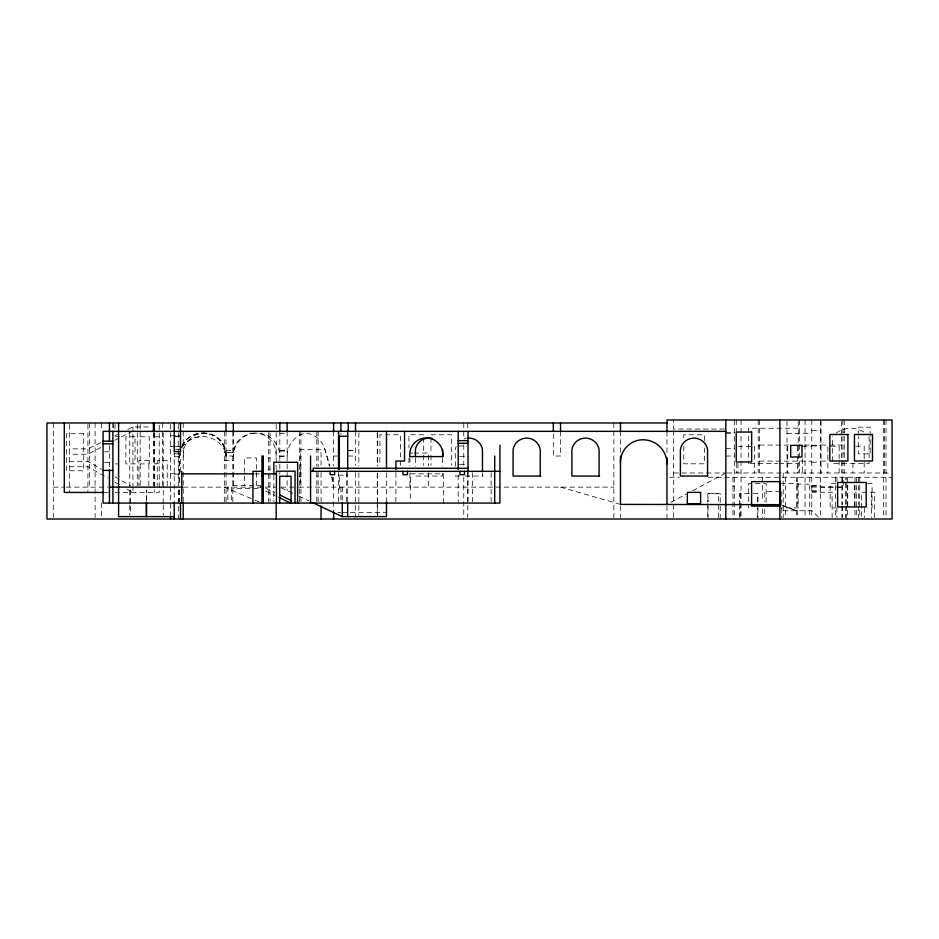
<?xml version="1.0" encoding="UTF-8"?>
<svg xmlns="http://www.w3.org/2000/svg" width="939" height="939" viewBox="0 0 939 939"><rect width="100%" height="100%" fill="white"/><g stroke="black" fill="none" stroke-linecap="round" stroke-linejoin="round"><path stroke-width="0.7" stroke-dasharray="4.7 3.52" d="M739.463 517.6L739.463 506.332M739.463 504.924L739.474 493.668L757.973 493.668L757.973 502.107M757.315 517.6L757.315 507.741M757.315 502.107L757.327 493.668M226.041 456.331L225.712 450.438A21.491 21.491 0 0 0 205.618 433.114M276.172 456.331L275.843 450.438A21.491 21.491 0 0 0 255.748 433.114M670.786 502.353L686.069 494.207M692.559 490.745L724.591 473.655M100.825 447.539L87.926 454.194L69.333 454.194M114.934 440.25L120.133 437.562M121.366 436.928L131.66 431.611M100.825 442.598L87.926 448.877L69.333 448.877M114.934 435.731L117.575 434.452M127.798 429.475L132.939 426.963L151.355 426.963M798.127 428.219L748.547 428.219L748.547 463.584M724.462 429.064L673.603 429.064L673.603 419.991M811.766 430.661L820.404 430.661M842.893 432.081L844.231 432.081M725.917 432.891L734.286 432.891M725.835 433.09L734.286 433.09M279.834 433.302L287.134 433.302M786.999 433.501L811.766 433.501M423.677 434.78L408.935 434.78L408.935 447.926M430.978 434.78L451.542 434.78L451.542 465.451M170.522 435.766L179.56 435.755M175.499 436.189L177.987 436.189M175.499 436.623L180.488 436.623M115.309 436.764L119.136 436.764M140.157 436.764L149.278 436.764L149.278 463.901L140.157 463.901M154.325 436.823L162.693 436.823M759.522 445.051L788.549 445.051M804.512 445.051L811.766 445.051M821.062 445.051L828.386 445.051M829.853 445.051L841.567 445.051M811.766 445.25L820.404 445.25M811.766 445.509L820.404 445.509M458.197 445.955L466.613 445.955M758.196 445.908L759.522 445.908M811.766 445.908L820.404 445.908M855.746 446.189L864.197 446.189L864.197 472.986M737.972 446.424L754.51 446.424L754.51 472.986M802.27 446.295L811.766 446.295M725.835 448.572L734.286 448.56M175.499 449.229L180.488 449.229M279.834 450.286L287.134 450.286M348.228 450.309L355.529 450.309M226.041 450.474L233.342 450.474M279.834 450.556L287.134 450.556M348.228 450.474L355.529 450.474M279.834 451.072L287.134 451.072M104.464 451.8L111.483 451.8M224.315 452.492L232.813 452.492L224.315 452.387M842.893 452.856L844.231 452.856M409.932 453.079L412.773 453.079M414.205 453.079L428.442 453.079L428.442 465.85M174.243 453.901L180.488 453.901M181.826 446.307A23.24 23.24 0 0 1 226.041 456.025L233.342 456.025M279.834 456.025L287.134 456.025M333.615 456.025L339.46 456.025M348.228 456.025L355.529 456.025M725.835 456.025L734.286 456.025M459.594 456.589L468.021 456.589M174.243 456.718L180.488 456.718M268.683 458.009L270.009 458.009M299.623 458.009L300.95 458.009M224.315 460.439L232.813 460.439M759.522 461.108L811.766 461.108M821.062 461.108L828.386 461.108M69.333 461.436L87.926 461.436L101.471 469.16M811.766 462.199L820.404 462.199M104.464 462.422L111.483 462.422M750.003 463.584L777.715 463.584M779.17 463.584L798.127 463.584M154.325 463.807L162.693 463.807M115.309 463.901L119.136 463.901M459.594 464.559L466.613 464.559M69.333 466.742L87.926 466.742L107.926 478.162M268.683 469.16L270.009 469.16M299.623 469.16L300.95 469.16M673.603 472.986L725.917 472.986M727.244 472.986L889.644 472.986M170.522 473.784L179.56 473.784M254.61 473.855L260.432 473.855M174.243 474.113L180.488 474.113L180.488 449.535M338.533 475.181L347.7 475.181M316.795 476.085L318.121 476.085M459.57 476.05L455.286 476.05L455.286 473.268M465.298 476.05L482.916 476.05M299.623 476.261L300.95 476.261M669.624 477.258L679.413 477.258M708.346 477.258L892.05 477.258M780.532 483.632L798.127 483.632L798.127 507.905L780.532 507.905M836.027 483.632L830.158 483.632L830.158 507.905L836.027 507.905M867.648 483.632L872.049 483.632L872.049 507.905L867.648 507.905M796.378 484.16L809.711 484.16M232.813 485.604L260.479 485.604L260.479 488.468L232.813 488.468M811.766 485.569L820.404 485.569M732.96 486.12L734.286 486.12M811.766 486.12L820.404 486.12M53.323 487.13L64.85 487.13M66.282 487.13L107.879 487.13M183.211 487.13L276.172 487.13M281.277 487.13L293.719 487.13M298.696 487.13L613.848 487.13M811.766 487.059L843.292 487.059M820.404 487.059L843.292 487.188L843.292 477.258M338.533 489.019L339.331 489.019L339.331 475.181M811.766 490.862L820.404 490.862M732.96 491.156L734.286 491.156M811.766 491.25L820.404 491.25M780.344 491.66L764.745 491.66L764.745 501.731M811.766 492.247L832.118 492.247L832.118 517.6M854.995 492.247L856.321 492.247M105.191 492.447L108.361 492.447M115.016 492.447L159.243 492.447L159.243 424.428M783.208 510.757L811.766 510.757L818.479 517.166M337.934 512.541L340.81 512.541M342.254 512.541L386.481 512.541M560.524 487.13L620.479 504.396M781.624 505.17L796.378 510.757L779.898 504.396M224.315 487.13L253.647 499.654M254.985 500.217L260.314 502.494M281.137 487.752L293.696 493.679M298.942 496.156L308.696 500.757M265.631 488.092L274.634 492.459M265.714 491.015L274.881 495.452M115.016 476.895L130.556 485.768M115.016 482.212L121.683 486.015M127.129 489.125L132.939 492.447L132.939 487.13M324.436 447.938L327.312 457.586A253.295 253.295 0 0 1 329.542 466.26A255.983 255.983 0 0 0 324.436 447.938A22.09 22.09 0 0 0 305.292 433.09A23.839 23.839 0 0 0 287.134 456.331L279.834 456.331A23.24 23.24 0 0 0 256.593 433.09M183.211 456.331L183.539 450.438A21.491 21.491 0 0 1 204.632 433.09M886.017 419.991L886.017 517.565M884.303 419.991L884.303 472.986M883.681 419.991L883.681 517.565M874.432 517.6L874.432 492.247L861.673 492.247L861.673 517.6M871.509 492.247L871.509 517.6M869.08 436.612L869.08 463.584L832.447 463.584L832.447 436.612M864.596 507.741L864.596 517.6M859.725 477.258L859.725 517.565M858.399 477.258L858.399 504.607M858.399 506.051L858.399 517.565M858.305 435.602L858.305 427.163L870.195 427.163L870.195 453.866L858.305 453.866L858.305 436.999M856.321 477.258L856.321 517.6M854.995 477.258L854.995 517.6M854.455 485.064L854.455 507.905M852.929 463.115L852.929 472.986M847.753 485.064L847.753 507.905M847.365 477.258L847.365 519.009M846.027 506.051L846.027 517.565M845.98 505.91L845.98 517.776M844.231 419.991L844.231 472.986M842.893 419.991L842.893 472.986M842.177 477.258L842.177 504.607M842.177 506.051L842.177 517.565M842.013 477.258L842.013 504.607M842.013 505.992L842.013 517.565M841.567 421.388L841.567 435.755M841.567 436.705L841.567 472.986M839.137 458.878L839.137 446.189L827.869 446.189L827.869 472.986M839.137 460.286L839.137 472.986M836.931 477.258L836.931 481.578M836.931 507.741L836.931 517.6M835.616 477.258L835.604 517.6M821.062 421.388L821.062 472.986M820.404 419.991L820.404 517.6M811.766 419.991L811.766 517.635M809.711 477.258L809.711 517.635M805.052 419.991L805.052 517.565M802.27 458.936L802.27 472.986M799.57 419.991L799.57 472.986M798.244 421.341L798.244 472.986M797.704 477.258L797.704 517.635M797.681 446.295L797.681 454.722M797.681 456.131L797.681 472.986M796.378 477.258L796.378 517.635M787.751 446.295L787.751 472.986M786.999 421.341L786.999 472.986M785.403 477.258L785.403 517.565M783.208 472.986L783.208 517.635M781.764 491.66L781.764 517.565M766.142 502.189L766.142 483.632L748.547 483.632L748.547 507.905M764.745 508.926L764.745 517.565M762.468 477.258L762.468 501.731M762.468 508.926L762.468 517.565M759.522 419.991L759.522 472.986M758.196 419.991L758.196 472.986M757.973 507.741L757.973 517.6M741.035 419.991L741.035 501.731M741.035 503.175L741.035 517.565M740.214 493.668L740.214 502.107M740.214 503.515L740.214 517.6M737.972 463.197L737.972 472.986M736.282 419.991L736.282 431.459M736.282 462.962L736.282 472.986M734.286 419.991L734.286 519.009M732.96 477.258L732.96 517.565M720.213 519.009L720.213 493.527L708.041 493.527L708.041 504.853M718.558 517.6L718.558 493.785L707.818 493.785L707.818 502.189M708.041 506.274L708.041 519.009M707.818 503.597L707.818 517.6M704.426 440.579L704.426 434.78L683.792 434.78L683.792 439.135M704.426 447.844L704.426 463.807L683.792 463.807L683.792 446.389M673.603 430.532L673.603 519.009M666.972 431.353L666.972 454.722M666.972 505.851L666.972 519.009M620.479 431.353L620.479 452.105M620.479 505.851L620.479 517.542M613.848 422.984L613.848 517.553M560.524 431.353L560.524 456.025L553.329 456.025L553.329 431.353M491.109 472.74L491.109 501.626M482.458 473.268L482.458 476.05M472.399 472.74L472.399 501.626M468.021 472.329L468.021 501.637M467.751 422.984L467.751 430.273M467.751 472.552L467.751 517.553M463.772 422.984L463.772 439.018M463.772 444.851L463.772 465.263M463.772 476.93L463.772 519.009M458.197 475.263L458.197 501.637M455.286 466.284L455.286 449.535A13.792 13.792 0 0 1 456.19 446.459M443.584 503.069L443.584 473.855L410.378 473.855L410.378 501.602M442.609 457.903L442.609 466.284M442.609 473.268L442.609 476.05L415.437 476.05L415.437 473.268M430.978 437.703L430.978 453.772M430.978 455.227L430.978 465.451M428.442 472.939L428.442 487.13M423.677 437.703L423.677 453.772M423.677 455.227L423.677 465.451M415.437 457.903L415.437 466.284M409.932 457.34L409.932 465.85M409.932 472.939L409.932 487.13M408.935 458.15L408.935 465.451M400.437 465.451L400.437 434.78L379.872 434.78L379.872 465.451M395.906 472.622L395.906 501.614M386.481 472.833L386.481 504.396M377.443 432.797L377.443 466.037M377.443 473.256L377.443 503.609M377.443 505.053L377.443 516.614M377.243 432.797L377.243 466.037M377.243 473.256L377.243 500.722M377.243 502.165L377.243 515.171M358.851 432.785L358.851 466.037M358.851 472.833L358.851 515.253M355.529 431.353L355.529 465.263M355.529 472.552L355.529 517.553M347.7 472.329L347.7 503.069M346.362 472.446L346.362 501.614M342.254 487.13L342.254 503.069M340.916 433.09L340.916 434.499M340.916 487.13L340.916 501.614M338.533 472.329L338.533 503.069M333.615 431.353L333.615 465.92M333.615 477.118L333.615 511.121M321.068 465.357L321.068 449.382L300.386 449.382L300.386 487.13M321.068 472.61L321.068 501.614M318.121 431.353L318.121 466.472M318.121 472.329L318.121 501.649M316.795 431.353L316.795 466.472M316.795 472.329L316.795 501.649M300.95 431.353L300.95 501.661M299.623 431.353L299.623 501.661M287.134 431.353L287.134 490.581M279.834 431.353L279.834 474.406M276.172 424.416L276.172 469.641M273.871 475.404L273.871 501.614M270.009 432.809L270.009 501.602M268.683 432.809L268.683 501.602M256.417 485.604L256.417 457.927L244.633 457.927L244.633 485.604M233.342 431.353L233.342 487.13M232.813 431.353L232.813 503.069M231.51 487.13L231.51 499.794L227.884 499.794L227.884 487.13M226.041 431.353L226.041 503.069M224.315 431.353L224.315 503.069M183.211 422.984L183.211 503.069M179.56 453.126L179.56 485.721M179.56 490.029L179.56 501.614M179.079 452.809L179.079 485.698M179.079 490.029L179.079 501.614M178.281 424.381L178.281 429.956M178.281 432.785L178.281 485.698M178.281 490.029L178.281 519.009M174.243 451.577L174.243 501.614M170.522 424.44L170.522 485.545M170.522 487.001L170.522 514.642M167.212 485.733L167.212 460.662L157.271 460.662L157.271 485.733M163.222 432.797L163.222 503.609M163.222 505.053L163.222 515.171M162.693 422.984L162.693 429.956M162.693 431.353L162.693 485.698M154.325 432.785L154.325 485.698M154.196 433.184L154.196 487.13M154.196 489.782L154.196 492.447M153.397 432.785L153.397 485.698M148.843 485.733L148.843 460.662L138.902 460.662L138.902 485.733M140.157 424.381L140.157 429.956M140.157 431.353L140.157 485.698M137.27 424.381L137.27 429.956M137.27 432.785L137.27 485.698M132.939 426.963L132.939 430.954M132.939 433.83L132.939 485.686M130.439 490.029L130.439 514.654M129.758 432.797L129.758 503.609M129.758 505.053L129.758 515.171M115.016 424.393L115.016 430.273M113.419 422.984L113.419 430.273M112.762 422.984L112.762 430.273M109.44 445.649L109.44 468.538M101.471 422.984L101.471 430.273M101.471 503.069L101.471 519.009M95.097 422.984L95.097 517.553M89.51 422.984L89.51 487.13M87.926 424.405L87.926 492.447M69.333 424.405L69.333 492.447M53.323 422.984L53.323 517.553M331.796 476.66A255.983 255.983 0 0 1 333.615 487.13A253.295 253.295 0 0 0 331.913 477.2M226.041 456.025A22.947 22.947 0 0 0 202.495 433.09A22.935 22.935 0 0 0 182.636 444.558M255.584 433.114A23.24 23.24 0 0 0 233.342 456.331L233.682 450.438A21.491 21.491 0 0 1 254.762 433.09M181.673 447.375A25.294 25.294 0 0 1 202.401 436.588M181.65 447.633A25.013 25.013 0 0 1 224.315 449.535M836.238 433.067A24.179 24.179 0 0 1 865.289 433.067M464.136 438.924A13.792 13.792 0 0 1 465.685 438.454M83.7 433.724L66.563 433.724L66.563 470.791L83.7 470.791L83.7 433.724M135.005 436.764L125.873 436.764L125.873 463.901L135.005 463.901L135.005 436.764M179.56 446.471L170.522 446.471L179.56 446.495M146.437 501.168L146.425 489.935L146.449 501.168M846.027 504.607L846.027 477.258L845.98 504.607M179.76 453.032A22.935 22.935 0 0 0 179.56 456.025A23.24 23.24 0 0 1 179.795 453.021"/><path stroke-width="1.41" d="M666.972 422.984L46.95 422.984L46.95 519.009L892.05 519.009L892.05 419.991L666.972 419.991L666.972 431.717M725.835 431.353L103.067 431.353L103.067 503.069L499.924 503.069L499.924 445.145M338.533 436.259L347.7 436.259M458.197 440.649L468.021 440.649M103.067 441.177L112.891 441.177M458.197 443.302L468.021 443.302M103.067 443.83L112.891 443.83M468.021 468.279L313.168 468.279L313.168 471.331M103.067 470.392L112.891 470.392M261.969 471.331L252.92 471.331L252.92 503.069M310.563 471.331L499.924 471.331M181.79 473.855L253.154 473.855M261.887 473.855L276.453 473.855M261.969 475.827L263.296 475.827M540.711 476.05L513.081 476.05L513.081 449.535A13.792 13.792 0 0 1 540.254 449.535L540.254 476.05M599.54 476.05L571.91 476.05L571.91 449.535A13.792 13.792 0 0 1 599.082 449.535L599.082 476.05M109.44 487.13L182.319 487.13M104.029 492.447L64.286 492.447L64.286 422.984M174.243 516.614L118.596 516.614L118.596 422.984M312.628 502.623L342.254 516.614L386.481 516.614L386.481 502.165M279.787 494.959L291.36 500.569M278.801 497.353L290.585 503.069M780.274 504.666L620.479 504.396L620.479 456.19M779.898 419.991L779.898 519.009M725.835 419.991L725.835 519.009M666.972 457.645L666.972 504.396M620.479 422.984L620.479 431.717M560.524 422.984L560.524 431.353M553.329 422.984L553.329 431.353M494.7 455.978L494.7 503.069M482.458 471.871L482.458 449.535A13.792 13.792 0 0 0 467.258 438.173M468.021 431.353L468.021 472.329M464.465 471.331L464.465 474.676L459.946 474.676L459.946 471.331M458.197 431.353L458.197 469.406M442.609 449.535L442.609 456.507M415.437 456.507L415.437 449.535A13.792 13.792 0 0 1 432.21 438.454M407.467 471.331L407.467 474.676L402.96 474.676L402.96 471.331M404.533 431.353L404.533 461.026L395.906 461.026L395.906 469.723M386.481 431.353L386.481 468.925M355.529 422.984L355.529 431.353M348.228 422.984L348.228 431.353M347.7 431.353L347.7 469.418M347.7 503.069L347.653 516.614M342.254 502.576L342.254 516.614M340.916 422.984L340.916 431.353M339.331 436.259L339.331 469.418M338.533 431.353L338.533 469.723M334.624 471.331L334.624 474.676L330.105 474.676L330.105 471.331M333.615 422.984L333.615 431.353M333.615 511.755L333.615 519.009M321.068 505.968L321.068 519.009M310.563 455.978L310.563 503.069M297.628 503.069L297.628 462.293L273.871 462.293L273.871 473.949M295.046 503.069L295.046 471.19L276.453 471.19L276.453 503.069M291.043 503.069L291.043 476.237L279.705 476.237L279.705 503.069M287.134 422.984L287.134 431.353M279.834 422.984L279.834 431.353M276.172 503.069L276.172 519.009M263.296 503.069L263.296 455.978L261.969 455.978L261.969 503.069M233.342 422.984L233.342 431.353M226.041 422.984L226.041 431.353M183.211 503.069L183.211 519.009M181.79 471.331L181.79 503.069M180.488 422.984L180.488 451.577L174.243 451.577L174.243 422.984M180.488 503.069L180.488 519.009M174.243 502.576L174.243 519.009M170.522 516.098L170.522 519.009M154.325 422.984L154.325 431.729M153.397 422.984L153.397 431.729M112.891 431.353L112.891 503.069M109.44 422.984L109.44 441.365M109.44 469.969L109.44 503.069M666.972 463.725A23.956 23.956 0 0 0 643.004 439.769A22.524 22.524 0 0 0 620.479 462.293M751.646 432.034L736.235 432.034L736.235 461.953L751.646 461.953L751.646 432.034M847.905 434.487L829.865 434.487L829.865 460.979L847.905 460.979L847.905 434.487M872.484 434.487L854.455 434.487L854.455 460.979L872.484 460.979L872.484 434.487M801.976 445.368L790.685 445.368L790.685 457L801.976 457L801.976 445.368M442.915 456.589L409.721 456.589L409.721 454.593A16.597 16.597 0 0 1 426.318 437.997A16.597 16.597 0 0 1 442.915 454.593L442.915 456.589M707.56 476.05L680.388 476.05L680.388 449.535A13.792 13.792 0 0 1 707.56 449.535L707.56 476.05M780.274 481.637L751.576 481.637L751.576 506.109L780.274 506.109L780.274 481.637M866.181 482.47L837.623 482.47L837.623 506.943L866.181 506.943L866.181 482.47M700.623 492.388L687.336 492.388L687.336 503.727L700.623 503.727L700.623 492.388M146.449 516.614L146.437 502.576L146.449 516.614"/></g></svg>
